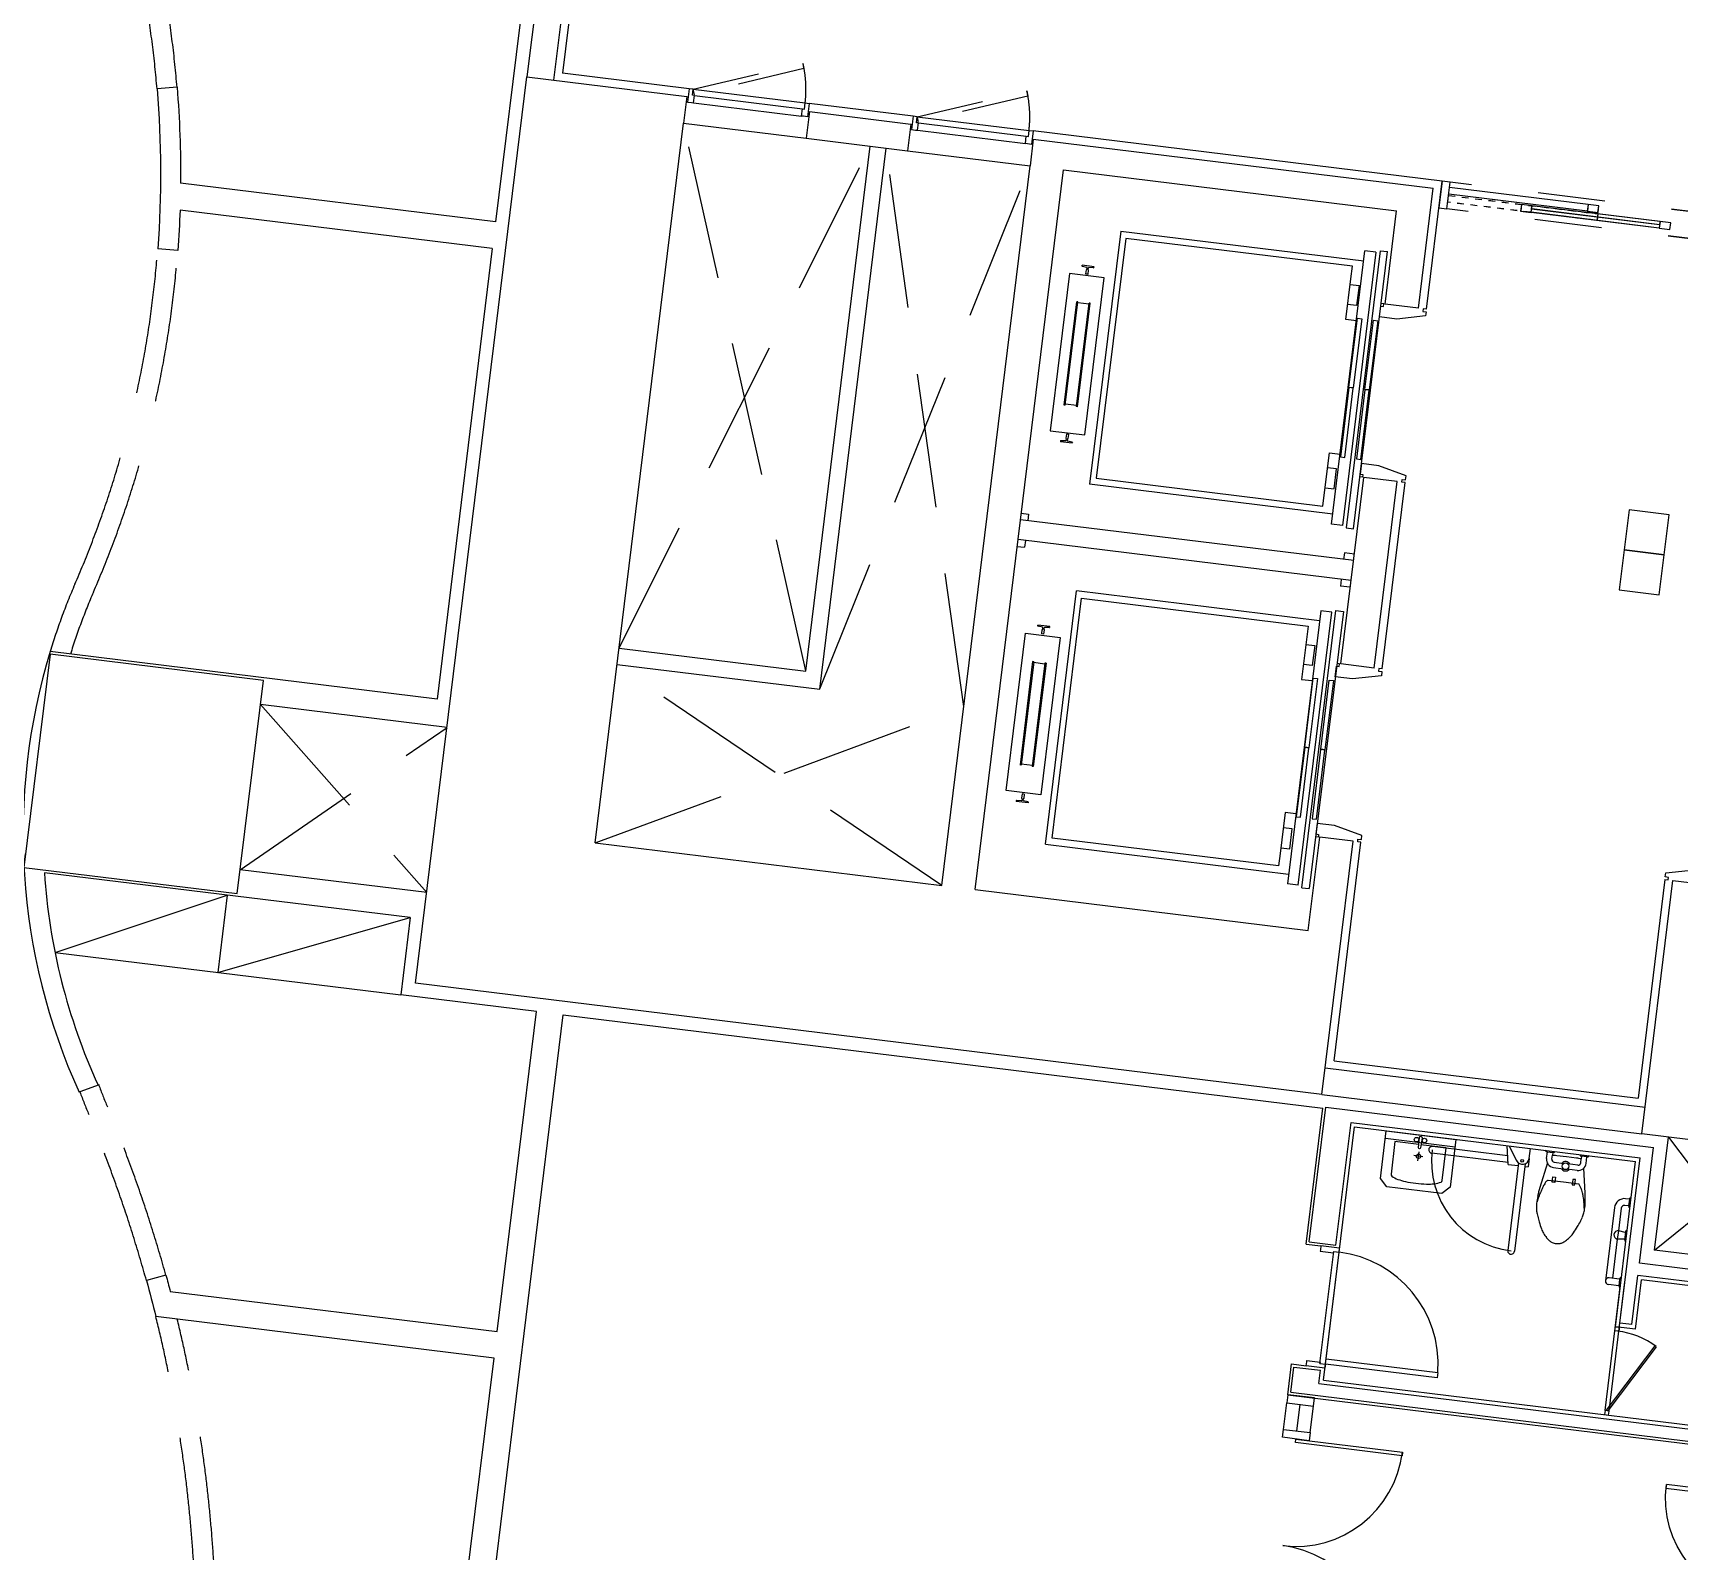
# Model space of a CAD drawing. Header units: millimetres. Extents: x -7616 to 421613, y 91067 to 341353.
# Drawn here: x 90311 to 102570, y 165452 to 176758 of the extents above; entities that cross this region are included whole.
import ezdxf

# ---------------------------------------------------------------- set-up
doc = ezdxf.new("R2010")
doc.units = ezdxf.units.MM
doc.header["$LTSCALE"] = 500
doc.header["$MEASUREMENT"] = 0
doc.linetypes.add('HIDDEN', pattern=[2, 1, -1])
doc.linetypes.add('HOON1', pattern=[3, 2, -1])
doc.layers.add('e-plan', color=9, linetype='CONTINUOUS')

# ---------------------------------------------------------------- blocks, each defined once
blk = doc.blocks.new('1~2F TC-140305')
at = {"layer": 'e-plan', "ltscale": 0.5}
blk.add_lwpolyline([(-324693, -87776), (-323105, -87970), (-322910, -86382), (-324498, -86187)], close=True, dxfattribs=at)
blk = doc.blocks.new('1F 코어')
at = {"layer": 'e-plan', "ltscale": 0.5}
for p, q in [((-320703, -79903), (-320947, -81888)), ((-320505, -79927), (-320749, -81912)), ((-313044, -82838), (-314076, -82712)), ((-313050, -82888), (-314082, -82761)), ((-312512, -82989), (-313465, -82872)), ((-312509, -82964), (-313462, -82847)), ((-312515, -83014), (-313468, -82897)), ((-315002, -89268), (-312620, -89560)), ((-315027, -89466), (-312645, -89759))]:
    blk.add_line(p, q, dxfattribs=at)
at = {"layer": 'e-plan'}
for p, q in [((-320453, -79994), (-320682, -81860)), ((-321776, -88637), (-320947, -81888)), ((-320947, -81888), (-319756, -82034)), ((-319739, -81976), (-320682, -81860)), ((-319739, -81976), (-319751, -82075)), ((-319709, -81980), (-319739, -81976)), ((-319715, -82024), (-319709, -81980)), ((-319709, -81980), (-318875, -82082)), ((-319756, -82034), (-319781, -82233)), ((-319751, -82075), (-319721, -82079)), ((-319721, -82079), (-319721, -82079)), ((-319721, -82079), (-319706, -82081)), ((-319700, -82026), (-319715, -82024)), ((-319706, -82081), (-319700, -82026)), ((-319706, -82081), (-318902, -82179)), ((-319700, -82026), (-318896, -82125)), ((-318902, -82179), (-318896, -82125)), ((-318896, -82125), (-318881, -82127)), ((-318881, -82127), (-318875, -82082)), ((-318875, -82082), (-318846, -82086)), ((-318846, -82086), (-318858, -82185)), ((-318071, -82181), (-318846, -82086)), ((-320439, -87593), (-319781, -82233)), ((-319781, -82233), (-318867, -82345)), ((-318888, -82181), (-318902, -82179)), ((-318858, -82185), (-318888, -82181)), ((-318888, -82181), (-318888, -82181)), ((-318843, -82146), (-318867, -82345)), ((-318843, -82146), (-318089, -82239)), ((-318089, -82239), (-318113, -82438)), ((-318071, -82181), (-318084, -82280)), ((-318042, -82184), (-318071, -82181)), ((-318047, -82229), (-318042, -82184)), ((-318032, -82231), (-318047, -82229)), ((-318042, -82184), (-317208, -82287)), ((-318039, -82285), (-318032, -82231)), ((-318032, -82231), (-317228, -82330)), ((-318867, -82345), (-318113, -82438)), ((-318084, -82280), (-318054, -82284)), ((-318054, -82284), (-318054, -82284)), ((-318054, -82284), (-318039, -82285)), ((-318039, -82285), (-317235, -82384)), ((-317235, -82384), (-317228, -82330)), ((-317220, -82386), (-317235, -82384)), ((-317228, -82330), (-317213, -82331)), ((-317213, -82331), (-317208, -82287)), ((-317208, -82287), (-317178, -82290)), ((-317176, -82351), (-317200, -82550)), ((-317178, -82290), (-317190, -82390)), ((-314131, -82665), (-317178, -82290)), ((-317176, -82351), (-314198, -82717)), ((-318871, -86314), (-318391, -82403)), ((-318767, -86448), (-318272, -82418)), ((-318113, -82438), (-317200, -82550)), ((-317190, -82390), (-317220, -82386)), ((-317220, -82386), (-317220, -82386)), ((-317858, -87909), (-317200, -82550)), ((-317610, -87940), (-316952, -82580)), ((-316952, -82580), (-314470, -82885)), ((-314308, -83610), (-314198, -82717)), ((-314248, -83617), (-314131, -82665)), ((-314131, -82665), (-314155, -82863)), ((-314071, -82672), (-314131, -82665)), ((-314096, -82870), (-314071, -82672)), ((-314155, -82863), (-314096, -82870)), ((-313541, -82838), (-313547, -82887)), ((-313462, -82847), (-313541, -82838)), ((-313468, -82897), (-313462, -82847)), ((-313044, -82838), (-313050, -82888)), ((-312965, -82848), (-313044, -82838)), ((-312971, -82898), (-312965, -82848)), ((-314556, -83580), (-314470, -82885)), ((-313547, -82887), (-313468, -82897)), ((-313050, -82888), (-312971, -82898)), ((-312509, -82964), (-312515, -83014)), ((-312429, -82974), (-312509, -82964)), ((-312436, -83024), (-312429, -82974)), ((-316525, -83036), (-316757, -84921)), ((-316488, -83091), (-316707, -84877)), ((-316525, -83036), (-314715, -83258)), ((-314800, -83298), (-316488, -83091)), ((-312515, -83014), (-312436, -83024)), ((-314955, -85218), (-314706, -83183)), ((-314624, -83193), (-314874, -85228)), ((-314593, -83182), (-314846, -85247)), ((-314791, -85253), (-314538, -83189)), ((-314624, -83193), (-314706, -83183)), ((-314593, -83182), (-314538, -83189)), ((-316906, -83351), (-317050, -84523)), ((-316648, -83383), (-316906, -83351)), ((-316724, -83301), (-316813, -83290)), ((-316813, -83296), (-316813, -83290)), ((-316778, -83306), (-316811, -83299)), ((-316784, -83355), (-316780, -83325)), ((-316783, -83356), (-316784, -83355)), ((-316769, -83358), (-316783, -83356)), ((-316780, -83325), (-316777, -83322)), ((-316778, -83306), (-316775, -83309)), ((-316777, -83322), (-316775, -83309)), ((-316769, -83358), (-316768, -83357)), ((-316768, -83357), (-316764, -83327)), ((-316767, -83323), (-316766, -83310)), ((-316764, -83327), (-316767, -83323)), ((-316762, -83308), (-316766, -83310)), ((-316728, -83309), (-316762, -83308)), ((-316725, -83307), (-316724, -83301)), ((-314812, -83392), (-314800, -83298)), ((-316792, -84554), (-316648, -83383)), ((-314849, -83695), (-314812, -83392)), ((-314817, -83434), (-314750, -83442)), ((-314750, -83442), (-314769, -83591)), ((-316946, -84332), (-316852, -83562)), ((-316938, -84333), (-316844, -83563)), ((-316855, -84343), (-316760, -83573)), ((-316844, -83563), (-316852, -83562)), ((-316847, -84344), (-316752, -83574)), ((-316761, -83581), (-316845, -83571)), ((-316752, -83574), (-316760, -83573)), ((-314769, -83591), (-314835, -83583)), ((-314598, -83675), (-314588, -83596)), ((-314588, -83596), (-314568, -83598)), ((-314566, -83578), (-314585, -83576)), ((-314568, -83598), (-314566, -83578)), ((-314308, -83610), (-314556, -83580)), ((-314770, -83704), (-314849, -83695)), ((-314825, -84200), (-314762, -83685)), ((-314730, -83689), (-314794, -84204)), ((-314762, -83685), (-314730, -83689)), ((-314706, -84215), (-314643, -83700)), ((-314611, -83704), (-314675, -84219)), ((-314643, -83700), (-314611, -83704)), ((-314469, -83691), (-314598, -83675)), ((-314254, -83667), (-314469, -83691)), ((-314273, -83614), (-314275, -83634)), ((-314275, -83634), (-314250, -83637)), ((-314248, -83617), (-314273, -83614)), ((-314250, -83637), (-314254, -83667)), ((-314826, -84202), (-314889, -84717)), ((-314857, -84721), (-314794, -84206)), ((-314794, -84206), (-314826, -84202)), ((-314794, -84204), (-314825, -84200)), ((-314707, -84217), (-314770, -84732)), ((-314738, -84736), (-314675, -84221)), ((-314675, -84221), (-314707, -84217)), ((-314675, -84219), (-314706, -84215)), ((-316938, -84333), (-316946, -84332)), ((-316854, -84335), (-316937, -84325)), ((-316847, -84344), (-316855, -84343)), ((-317050, -84523), (-316792, -84554)), ((-316930, -84548), (-316934, -84579)), ((-316934, -84579), (-316931, -84583)), ((-316931, -84583), (-316933, -84595)), ((-316929, -84548), (-316930, -84548)), ((-316915, -84549), (-316929, -84548)), ((-316922, -84584), (-316924, -84597)), ((-316918, -84581), (-316922, -84584)), ((-316915, -84550), (-316918, -84581)), ((-316915, -84549), (-316915, -84550)), ((-316973, -84599), (-316974, -84605)), ((-316886, -84615), (-316974, -84605)), ((-316937, -84598), (-316971, -84597)), ((-316937, -84598), (-316933, -84595)), ((-316921, -84600), (-316924, -84597)), ((-316887, -84607), (-316921, -84600)), ((-316885, -84610), (-316886, -84615)), ((-315014, -85043), (-314971, -84687)), ((-314971, -84687), (-314891, -84697)), ((-314918, -84807), (-314985, -84799)), ((-314936, -84956), (-314918, -84807)), ((-314889, -84717), (-314857, -84721)), ((-314770, -84732), (-314738, -84736)), ((-314732, -84767), (-314741, -84846)), ((-314603, -84783), (-314732, -84767)), ((-314400, -84858), (-314603, -84783)), ((-314946, -85144), (-316757, -84921)), ((-316707, -84877), (-315020, -85084)), ((-315003, -84948), (-314936, -84956)), ((-314885, -86259), (-314714, -84870)), ((-314724, -84869), (-314744, -84866)), ((-314741, -84846), (-314722, -84849)), ((-314722, -84849), (-314724, -84869)), ((-314466, -84900), (-314714, -84870)), ((-314637, -86290), (-314466, -84900)), ((-314577, -86297), (-314406, -84908)), ((-314431, -84905), (-314429, -84885)), ((-314406, -84908), (-314431, -84905)), ((-314429, -84885), (-314404, -84888)), ((-314404, -84888), (-314400, -84858)), ((-315020, -85084), (-315014, -85043)), ((-314790, -85490), (-317272, -85186)), ((-317266, -85136), (-317211, -85143)), ((-317211, -85143), (-317217, -85192)), ((-312739, -85112), (-312776, -85410)), ((-312441, -85149), (-312739, -85112)), ((-312478, -85447), (-312441, -85149)), ((-314874, -85228), (-314955, -85218)), ((-314846, -85247), (-314791, -85253)), ((-317296, -85384), (-317241, -85391)), ((-314809, -85639), (-317290, -85334)), ((-317235, -85341), (-317241, -85391)), ((-314859, -85431), (-314865, -85481)), ((-314784, -85441), (-314859, -85431)), ((-312776, -85410), (-312812, -85708)), ((-312776, -85410), (-312478, -85447)), ((-312478, -85447), (-312776, -85410)), ((-312514, -85745), (-312478, -85447)), ((-314883, -85630), (-314889, -85680)), ((-314815, -85689), (-314889, -85680)), ((-317086, -87601), (-316854, -85715)), ((-317036, -87557), (-316817, -85770)), ((-315044, -85938), (-316854, -85715)), ((-316817, -85770), (-315129, -85978)), ((-312812, -85708), (-312514, -85745)), ((-315035, -85863), (-315284, -87898)), ((-315203, -87908), (-314953, -85873)), ((-315175, -87927), (-314922, -85862)), ((-314867, -85869), (-315121, -87933)), ((-314953, -85873), (-315035, -85863)), ((-314922, -85862), (-314867, -85869)), ((-317379, -87203), (-317235, -86031)), ((-317235, -86031), (-316977, -86063)), ((-317143, -85976), (-317142, -85970)), ((-317054, -85981), (-317142, -85970)), ((-317107, -85985), (-317141, -85979)), ((-316977, -86063), (-317121, -87234)), ((-317113, -86035), (-317109, -86004)), ((-317112, -86036), (-317113, -86035)), ((-317098, -86038), (-317112, -86036)), ((-317109, -86004), (-317106, -86002)), ((-317107, -85985), (-317104, -85989)), ((-317106, -86002), (-317104, -85989)), ((-317098, -86038), (-317097, -86037)), ((-317097, -86037), (-317093, -86006)), ((-317096, -86003), (-317095, -85990)), ((-317093, -86006), (-317096, -86003)), ((-317091, -85987), (-317095, -85990)), ((-317057, -85989), (-317091, -85987)), ((-317054, -85987), (-317054, -85981)), ((-315134, -86019), (-315178, -86375)), ((-315129, -85978), (-315134, -86019)), ((-320261, -86143), (-318871, -86314)), ((-315146, -86114), (-315079, -86122)), ((-315079, -86122), (-315098, -86271)), ((-320275, -86263), (-318767, -86448)), ((-317181, -86242), (-317275, -87012)), ((-317173, -86243), (-317267, -87013)), ((-317089, -86253), (-317184, -87023)), ((-317173, -86243), (-317181, -86242)), ((-317081, -86254), (-317176, -87024)), ((-317090, -86261), (-317174, -86250)), ((-317081, -86254), (-317089, -86253)), ((-315098, -86271), (-315164, -86263)), ((-314927, -86355), (-314917, -86276)), ((-314917, -86276), (-314897, -86278)), ((-314895, -86258), (-314915, -86256)), ((-314897, -86278), (-314895, -86258)), ((-314637, -86290), (-314885, -86259)), ((-314602, -86294), (-314604, -86314)), ((-314577, -86297), (-314602, -86294)), ((-315178, -86375), (-315099, -86384)), ((-315154, -86880), (-315091, -86365)), ((-315059, -86369), (-315123, -86884)), ((-315091, -86365), (-315059, -86369)), ((-315035, -86895), (-314972, -86380)), ((-314940, -86384), (-315004, -86899)), ((-314972, -86380), (-314940, -86384)), ((-314798, -86371), (-314927, -86355)), ((-314583, -86347), (-314798, -86371)), ((-314604, -86314), (-314580, -86317)), ((-314580, -86317), (-314583, -86347)), ((-315155, -86882), (-315218, -87397)), ((-315186, -87401), (-315123, -86886)), ((-315123, -86886), (-315155, -86882)), ((-315123, -86884), (-315154, -86880)), ((-315036, -86897), (-315099, -87412)), ((-315067, -87416), (-315004, -86901)), ((-315004, -86901), (-315036, -86897)), ((-315004, -86899), (-315035, -86895)), ((-317267, -87013), (-317275, -87012)), ((-317183, -87015), (-317266, -87005)), ((-317176, -87024), (-317184, -87023)), ((-317121, -87234), (-317379, -87203)), ((-317303, -87279), (-317303, -87284)), ((-317215, -87295), (-317303, -87284)), ((-317266, -87278), (-317300, -87277)), ((-317266, -87278), (-317262, -87275)), ((-317260, -87228), (-317263, -87259)), ((-317263, -87259), (-317260, -87263)), ((-317260, -87263), (-317262, -87275)), ((-317258, -87227), (-317260, -87228)), ((-317245, -87229), (-317258, -87227)), ((-317251, -87264), (-317253, -87276)), ((-317250, -87280), (-317253, -87276)), ((-317247, -87261), (-317251, -87264)), ((-317216, -87287), (-317250, -87280)), ((-317244, -87230), (-317247, -87261)), ((-317245, -87229), (-317244, -87230)), ((-317214, -87290), (-317215, -87295)), ((-315300, -87367), (-315337, -87670)), ((-315220, -87377), (-315300, -87367)), ((-315218, -87397), (-315186, -87401)), ((-315099, -87412), (-315067, -87416)), ((-315247, -87487), (-315314, -87479)), ((-315265, -87636), (-315247, -87487)), ((-315061, -87447), (-315071, -87526)), ((-315071, -87526), (-315051, -87529)), ((-314932, -87463), (-315061, -87447)), ((-315051, -87529), (-315053, -87549)), ((-314729, -87538), (-314932, -87463)), ((-320439, -87593), (-317858, -87909)), ((-317086, -87601), (-315275, -87824)), ((-315349, -87764), (-317036, -87557)), ((-315332, -87628), (-315265, -87636)), ((-315129, -88245), (-315043, -87550)), ((-315053, -87549), (-315073, -87546)), ((-314795, -87580), (-315043, -87550)), ((-315027, -89466), (-314795, -87580)), ((-314935, -89215), (-314736, -87588)), ((-314760, -87585), (-314758, -87565)), ((-314736, -87588), (-314760, -87585)), ((-314758, -87565), (-314733, -87568)), ((-314733, -87568), (-314729, -87538)), ((-315337, -87670), (-315349, -87764)), ((-315203, -87908), (-315284, -87898)), ((-312473, -87865), (-312672, -89493)), ((-312645, -89759), (-312413, -87873)), ((-312473, -87865), (-312448, -87868)), ((-312470, -87846), (-312466, -87816)), ((-312445, -87849), (-312470, -87846)), ((-312466, -87816), (-312252, -87792)), ((-312448, -87868), (-312445, -87849)), ((-312413, -87873), (-312165, -87903)), ((-317610, -87940), (-315129, -88245)), ((-315175, -87927), (-315121, -87933)), ((-315027, -89466), (-321776, -88637)), ((-314935, -89215), (-312672, -89493)), ((-305895, -90587), (-312645, -89759))]:
    blk.add_line(p, q, dxfattribs=at)
at = {"layer": 'e-plan', "linetype": 'HIDDEN'}
for p, q in [((-319709, -81980), (-318892, -81787)), ((-318884, -81826), (-319699, -82018)), ((-318892, -81787), (-318884, -81826)), ((-319699, -82018), (-319709, -81980)), ((-318042, -82184), (-317224, -81992)), ((-317224, -81992), (-317216, -82031)), ((-317216, -82031), (-318032, -82223)), ((-318032, -82223), (-318042, -82184)), ((-311928, -82935), (-314071, -82672)), ((-311952, -83134), (-314096, -82870))]:
    blk.add_line(p, q, dxfattribs=at)
at = {"layer": 'e-plan', "linetype": 'HOON1'}
for p, q in [((-318871, -86312), (-319781, -82233)), ((-320260, -86141), (-318391, -82403)), ((-317694, -86577), (-318272, -82418)), ((-318766, -86446), (-317200, -82550)), ((-317858, -87909), (-320276, -86270)), ((-320439, -87593), (-317694, -86577))]:
    blk.add_line(p, q, dxfattribs=at)
at = {"layer": 'e-plan', "linetype": 'HIDDEN', "ltscale": 0.1}
for p, q in [((-314090, -82821), (-314084, -82771)), ((-312978, -82957), (-314090, -82821)), ((-314084, -82771), (-312972, -82908)), ((-312972, -82908), (-312978, -82957))]:
    blk.add_line(p, q, dxfattribs=at)
at = {"layer": 'e-plan', "linetype": 'HIDDEN'}
for centre in [(-319709, -81980), (-318042, -82184)]:
    blk.add_arc(centre, 840, 353, 13.2667, dxfattribs=at)
at = {"layer": 'e-plan'}
for centre, start, end in [((-316811, -83296), 173, 259.5906), ((-316728, -83307), 266.4093, 353), ((-316971, -84599), 86.4093, 173), ((-316888, -84609), 353, 79.5906), ((-317140, -85976), 173, 259.5907), ((-317057, -85986), 266.4093, 353), ((-317300, -87279), 86.4093, 173), ((-317217, -87289), 353, 79.5907)]:
    blk.add_arc(centre, 2.5, start, end, dxfattribs=at)
blk.add_blockref('1~2F TC-140305', (0, 0), dxfattribs=at)
blk = doc.blocks.new('A$C30364E87')
at = {"layer": 'e-plan'}
for points in [[(-987, 508), (-957, 508), (-957, -392), (-987, -392)], [(813, 508), (783, 508), (783, -392), (813, -392)]]:
    blk.add_lwpolyline(points, close=True, dxfattribs=at)
for centre, start, end in [((-987, -392), 0, 90), ((813, -392), 90, 180)]:
    blk.add_arc(centre, 900, start, end, dxfattribs=at)
blk = doc.blocks.new('장애인 화장실 세트')
at = {"layer": 'e-plan', "ltscale": 400}
for p, q in [((409068, 73573), (409043, 73711)), ((409058, 73711), (409127, 73608)), ((409218, 73636), (409218, 73711)), ((409337, 73701), (409332, 73711)), ((409347, 73701), (409337, 73701)), ((409347, 73701), (409387, 73701)), ((409347, 73651), (409347, 73701)), ((409397, 73701), (409387, 73701)), ((409387, 73701), (409387, 73680)), ((409402, 73711), (409397, 73701)), ((409589, 73711), (409594, 73701)), ((409594, 73701), (409604, 73701)), ((409604, 73701), (409604, 73680)), ((409644, 73701), (409604, 73701)), ((409644, 73701), (409654, 73701)), ((409644, 73651), (409644, 73701)), ((409654, 73701), (409659, 73711)), ((409057, 73636), (408493, 73636)), ((409066, 73586), (408493, 73586)), ((409068, 73573), (409143, 73573)), ((409143, 73593), (409143, 72936)), ((409193, 73593), (409193, 72936)), ((409193, 73573), (409218, 73573)), ((409218, 73636), (409218, 73573)), ((409357, 73619), (409324, 73431)), ((409387, 73651), (409387, 73680)), ((409407, 73631), (409479, 73631)), ((409407, 73591), (409479, 73591)), ((409494, 73681), (409419, 73681)), ((409569, 73681), (409494, 73681)), ((409584, 73631), (409509, 73631)), ((409584, 73591), (409509, 73591)), ((409604, 73651), (409604, 73680)), ((409664, 73431), (409631, 73614)), ((409494, 73491), (409379, 73491)), ((409409, 73521), (409429, 73521)), ((409409, 73481), (409409, 73521)), ((409429, 73481), (409409, 73481)), ((409429, 73521), (409429, 73481)), ((409609, 73491), (409494, 73491)), ((409579, 73521), (409559, 73521)), ((409559, 73521), (409559, 73481)), ((409559, 73481), (409579, 73481)), ((409579, 73481), (409579, 73521)), ((409893, 73351), (409893, 72801)), ((409943, 73351), (409943, 73183)), ((409996, 73426), (409968, 73426)), ((409996, 73376), (409968, 73376)), ((409996, 73426), (409996, 73376)), ((409943, 73183), (409943, 73119)), ((409943, 73119), (409943, 72826)), ((409996, 73176), (409946, 73183)), ((409996, 73126), (409946, 73119)), ((409996, 73179), (409996, 73123)), ((409996, 72826), (409918, 72826)), ((409996, 72826), (409996, 72776)), ((409996, 72776), (409918, 72776))]:
    blk.add_line(p, q, dxfattribs=at)
for centre, radius in [((409168, 73611), 10), ((409494, 73611), 25)]:
    blk.add_circle(centre, radius, dxfattribs=at)
for centre, radius, start, end in [((408493, 73611), 25, 90, 270.0002), ((409168, 73636), 50, 213.6543, 0), ((409407, 73651), 60, 180, 270), ((409419, 73218), 463, 90, 93.8753), ((409407, 73651), 20, 180, 270), ((409494, 73611), 35, 34.8499, 145.1501), ((409494, 73611), 35, 214.8499, 325.1501), ((409569, 73218), 463, 85.6617, 90), ((409584, 73651), 60, 270, 0), ((409584, 73651), 20, 270, 0), ((409880, 73256), 564, 159.444, 161.9714), ((409625, 73352), 291, 155.9278, 159.444), ((409409, 73449), 54.8, 135, 155.9278), ((409379, 73479), 12.3, 90, 135), ((409609, 73487), 3.54, 36.8699, 90), ((409472, 73385), 174, 29.5675, 36.8699), ((409211, 73237), 475, 26.5651, 29.5675), ((409365, 73314), 303, 22.8053, 26.5651), ((410008, 73426), 12.5, 90, 180), ((409755, 73326), 441, 175.2364, 181.9723), ((410087, 73298), 775, 170.1534, 175.2364), ((409561, 73304), 244, 166.4166, 175.6013), ((410128, 73167), 828, 164.0546, 166.4166), ((410356, 73102), 1064, 161.9714, 164.0546), ((409428, 73340), 234, 15.9454, 22.8053), ((409077, 73240), 599, 11.6565, 15.9454), ((408900, 73298), 775, 4.7636, 9.8466), ((408900, 73298), 775, 4.7636, 9.8466), ((409333, 73293), 337, 4.3987, 11.6565), ((409233, 73326), 441, 358.0277, 4.7636), ((409968, 73351), 75, 90, 180), ((409968, 73351), 25, 90, 180), ((410008, 73376), 12.5, 180, 270), ((409617, 73321), 304, 181.9723, 188.7462), ((409527, 73308), 213, 188.7462, 196.8361), ((409760, 73378), 456, 196.8361, 198.4349), ((410283, 73552), 1007, 198.4349, 199.5108), ((409864, 73404), 562, 199.5108, 203.9625), ((409124, 73404), 562, 336.0375, 340.4892), ((408705, 73552), 1007, 340.4892, 341.5651), ((408705, 73552), 1007, 340.4892, 341.5651), ((409227, 73378), 456, 341.5651, 343.1639), ((409227, 73378), 456, 341.5651, 343.1639), ((409227, 73378), 456, 341.5651, 343.1639), ((409460, 73308), 213, 343.1639, 351.2538), ((409460, 73308), 213, 343.1639, 351.2538), ((409460, 73308), 213, 343.1639, 351.2538), ((409370, 73321), 304, 351.2538, 358.0277), ((410008, 73179), 12.5, 90, 180), ((410160, 73536), 887, 203.9625, 207.5073), ((409566, 73226), 217, 207.5073, 216.8699), ((409611, 73260), 273, 216.8699, 225.2192), ((409376, 73260), 273, 314.7808, 323.1301), ((409421, 73226), 217, 323.1301, 332.4927), ((408827, 73536), 887, 332.4927, 336.0375), ((409946, 73151), 32, 90, 270), ((410008, 73123), 12.5, 180, 270), ((409535, 73183), 165, 225.2192, 236.3099), ((409489, 73114), 82.6, 236.3099, 252.0099), ((409497, 73139), 108, 252.0099, 260.5377), ((409494, 73119), 87.7, 260.5377, 270), ((409494, 73119), 87.7, 270, 279.4623), ((409490, 73139), 108, 279.4623, 287.9901), ((409498, 73114), 82.6, 287.9901, 303.6901), ((409452, 73183), 165, 303.6901, 314.7808), ((409168, 72936), 25, 180, 0), ((409918, 72801), 25, 90, 270), ((410008, 72826), 12.5, 90, 180), ((410008, 72776), 12.5, 180, 270)]:
    blk.add_arc(centre, radius, start, end, dxfattribs=at)
at = {"layer": 'e-plan'}
blk.add_arc((409168, 73611), 675, 180, 270, dxfattribs=at)
blk = doc.blocks.new('Z$W@#559928F7')
at = {"layer": 'e-plan', "linetype": 'HIDDEN'}
for p, q in [((60, 656), (2220, 656)), ((60, 456), (2220, 456))]:
    blk.add_line(p, q, dxfattribs=at)
at = {"layer": 'e-plan', "ltscale": 0.5}
for p, q in [((633, 606), (1593, 606)), ((633, 581), (1593, 581)), ((633, 556), (1593, 556)), ((1180, 546), (2220, 546)), ((1180, 496), (2220, 496))]:
    blk.add_line(p, q, dxfattribs=at)
at = {"layer": 'e-plan'}
for points in [[(60, 456), (0, 456), (0, 656), (60, 656)], [(2220, 456), (2280, 456), (2280, 656), (2220, 656)], [(633, 556), (633, 606), (553, 606), (553, 556)], [(1180, 496), (1180, 546), (1100, 546), (1100, 496)], [(1673, 556), (1673, 606), (1593, 606), (1593, 556)]]:
    blk.add_lwpolyline(points, close=True, dxfattribs=at)
at = {"layer": 'e-plan', "linetype": 'HIDDEN', "ltscale": 0.1}
blk.add_lwpolyline([(2220, 606), (2220, 556), (1100, 556), (1100, 606)], close=True, dxfattribs=at)

msp = doc.modelspace()

# ---------------------------------------------------------------- linework, layer by layer
at = {"layer": 'e-plan'}
for p, q in [((94233, 179231), (93756, 175350)), ((91384, 176353), (91235, 176341)), ((93756, 175350), (91410, 175639)), ((93732, 175152), (91406, 175438)), ((91389, 175138), (91240, 175149)), ((93732, 175152), (93320, 171797)), ((93320, 171797), (90439, 172151)), ((93395, 171586), (92005, 171757)), ((93120, 170169), (90396, 170504)), ((93244, 170356), (91854, 170526)), ((90475, 169910), (91758, 170337)), ((91758, 170337), (91688, 169761)), ((91688, 169761), (93120, 170169)), ((93120, 170169), (93050, 169594)), ((90475, 169910), (93050, 169594)), ((94062, 169469), (93050, 169594)), ((94260, 169445), (99918, 168751)), ((99794, 167738), (99918, 168751)), ((99921, 166725), (100153, 168611)), ((100153, 168611), (102247, 168354)), ((102275, 167595), (102381, 168458)), ((102387, 167692), (102491, 168535)), ((102096, 167123), (102247, 168354)), ((102129, 167149), (102280, 168380)), ((99794, 167738), (99903, 167725)), ((99896, 166849), (99998, 167683)), ((99936, 166844), (100038, 167678)), ((103188, 167482), (102275, 167595)), ((103201, 167592), (102387, 167692)), ((91301, 167506), (91156, 167466)), ((102219, 167138), (102264, 167505)), ((102245, 167105), (102290, 167472)), ((103177, 167393), (102264, 167505)), ((103575, 167314), (102290, 167472)), ((91333, 167386), (93769, 167087)), ((102019, 166498), (102137, 167460)), ((102049, 166494), (102167, 167457)), ((93745, 166889), (91226, 167198)), ((102245, 167105), (102096, 167123)), ((102219, 167138), (102129, 167149)), ((99656, 166616), (99684, 166845)), ((99684, 166845), (99793, 166831)), ((99656, 166616), (105045, 165955)), ((99921, 166725), (103450, 166292)), ((99624, 166358), (99649, 166557)), ((99724, 166346), (99748, 166545)), ((99823, 166334), (99847, 166532)), ((102049, 166494), (102019, 166498))]:
    msp.add_line(p, q, dxfattribs=at)
at = {"layer": 'e-plan', "linetype": 'HOON1'}
for p, q in [((92005, 171757), (93244, 170356)), ((91854, 170526), (93395, 171586))]:
    msp.add_line(p, q, dxfattribs=at)
at = {"layer": 'e-plan', "ltscale": 0.5}
for p, q in [((93722, 165058), (94260, 169445)), ((93769, 167087), (94062, 169469)), ((99816, 167755), (99939, 168758)), ((99939, 168758), (102381, 168458)), ((100014, 167731), (100127, 168644)), ((100127, 168644), (102280, 168380)), ((102491, 168535), (103201, 167592)), ((102387, 167692), (103305, 168435)), ((99816, 167755), (100014, 167731)), ((93523, 165082), (93745, 166889)), ((99678, 166634), (99701, 166822)), ((99701, 166822), (99900, 166798)), ((99888, 166699), (99900, 166798)), ((99678, 166634), (105028, 165977)), ((99888, 166699), (103476, 166258))]:
    msp.add_line(p, q, dxfattribs=at)
at = {"layer": 'e-plan', "linetype": 'Continuous'}
for p, q in [((100383, 168527), (100902, 168463)), ((100663, 168388), (100595, 168397)), ((100625, 168358), (100634, 168426))]:
    msp.add_line(p, q, dxfattribs=at)
at = {"layer": 'e-plan', "linetype": 'HOON1'}
for points in [[(91010, 177655, 0.0002), (91011, 177652, -0.043406), (91235, 176341, -0.043406)], [(91152, 177702, 0.000463), (91155, 177694, -0.043561), (91384, 176353), (91384, 176353)], [(91240, 175149, -0.084487), (90623, 172652, 0.028762), (90439, 172151, 0.028429)], [(91389, 175138, -0.084487), (90761, 172593, 0.0273), (90590, 172132, 0.0273)], [(90660, 168871, 0.009765), (90727, 168702, -0.032021), (91156, 167466)], [(90800, 168924, 0.009765), (90865, 168760, -0.032021), (91301, 167506)], [(91226, 167198, -0.046996), (91511, 165301)], [(91386, 167178, -0.045613), (91661, 165309)]]:
    msp.add_lwpolyline(points, format="xyb", dxfattribs=at)
at = {"layer": 'e-plan'}
for points in [[(91235, 176341, -0.038944), (91240, 175149, -0.025636)], [(91384, 176353, -0.022898), (91410, 175639)], [(91406, 175438, -0.0096), (91389, 175138, -0.0096)], [(90439, 172151, 0.182741), (90655, 168869)], [(90396, 170504, 0.091394), (90796, 168922)], [(91301, 167506, -0.002991), (91333, 167386)], [(91156, 167466, -0.006776), (91226, 167198)]]:
    msp.add_lwpolyline(points, format="xyb", dxfattribs=at)
msp.add_lwpolyline([(90803, 168925), (90660, 168871)], dxfattribs=at)
at = {"layer": 'e-plan', "linetype": 'Continuous'}
msp.add_lwpolyline([(100394, 168165), (100346, 168227), (100390, 168582), (100908, 168518), (100865, 168163), (100803, 168115)], close=True, dxfattribs=at)
for points in [[(100632, 168479), (100454, 168501), (100425, 168258, 0.272815), (100430, 168245, 0.070145), (100477, 168220, 0.03268), (100532, 168204, 0.023671), (100610, 168191, 0.023671), (100689, 168185, 0.03268), (100747, 168187, 0.070145), (100798, 168200, 0.272815), (100807, 168211), (100836, 168454), (100648, 168477)], [(100656, 168530), (100644, 168454, -1), (100630, 168456), (100637, 168532, -0.414045), (100648, 168541, -0.414045), (100656, 168530)]]:
    msp.add_lwpolyline(points, format="xyb", dxfattribs=at)
at = {"layer": 'e-plan'}
for points in [[(99903, 167725), (99900, 167695), (99900, 167695), (99898, 167685), (99997, 167673), (99998, 167683), (100038, 167678), (100042, 167708)], [(102096, 167123), (102126, 167119), (102122, 167089), (102092, 167093)], [(102031, 166501), (102392, 166980), (102400, 166974), (102039, 166495)], [(99793, 166831), (99797, 166861), (99797, 166861), (99798, 166871), (99897, 166859), (99896, 166849), (99936, 166844), (99932, 166814)], [(99941, 166884), (100773, 166781), (100768, 166742), (99936, 166844)], [(99656, 166616), (99649, 166557), (99847, 166532), (99854, 166592)], [(102015, 166468), (102045, 166464), (102049, 166494), (102019, 166498)], [(99823, 166334), (99815, 166274), (99617, 166299), (99624, 166358)]]:
    msp.add_lwpolyline(points, close=True, dxfattribs=at)
at = {"layer": 'e-plan', "linetype": 'Continuous'}
for centre, radius in [((100615, 168516), 16.8), ((100674, 168509), 16.8), ((100630, 168392), 16.5)]:
    msp.add_circle(centre, radius, dxfattribs=at)
at = {"layer": 'e-plan'}
for centre, radius, start, end in [((99936, 166844), 840, 356.0986, 83), ((102039, 166495), 600, 53.005, 82.9994)]:
    msp.add_arc(centre, radius, start, end, dxfattribs=at)

# ---------------------------------------------------------------- block references
msp.add_blockref('1F 코어', (414937, 258318), dxfattribs=at)
for name, p, rotation in [('Z$W@#559928F7', (103125, 175829), 173.0000140312869), ('장애인 화장실 세트', (-313688, 145160), 352.9999859979186)]:
    msp.add_blockref(name, p, dxfattribs=dict(at, rotation=rotation))
for p, xscale, yscale, zscale, rotation in [((99955, 165373), 0.8888888920472796, 0.8888888920472796, 0.8888888920472796, 263.0003634035654), ((102817, 165022), -0.8888888893960436, 0.8888888880610466, 0.8888888888888888, 82.99962985953223)]:
    msp.add_blockref('A$C30364E87', p, dxfattribs=dict(at, xscale=xscale, yscale=yscale, zscale=zscale, rotation=rotation))

doc.saveas('drawing.dxf')
